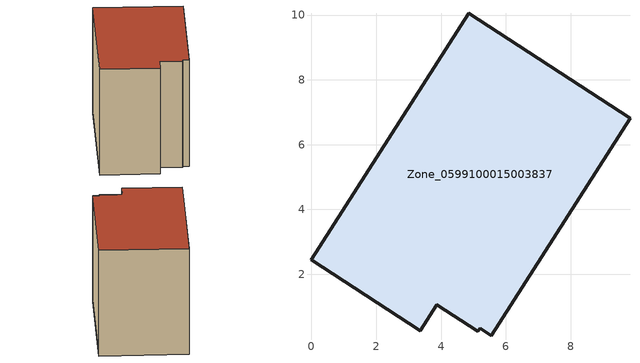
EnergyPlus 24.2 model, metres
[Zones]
Zone_0599100015003837
 floor ground (C_G): 4.86,10.06 9.83,6.82 5.55,0.1 5.21,0.33 5.13,0.23 3.87,1.05 3.35,0.26 0,2.45 z0.85
 wall outside (C_F): 9.83,6.82 4.86,10.06 0,2.45 3.35,0.26 3.87,1.05 5.13,0.23 5.21,0.33 5.55,0.1 9.83,6.82 z0.85:8.64
 roof outside (C_R): 5.55,0.1 9.83,6.82 4.86,10.06 0,2.45 3.35,0.26 3.87,1.05 5.13,0.23 5.21,0.33 z8.64
[BUILDING]
Pand.0599100015003837: North Axis=0; Terrain=City; Loads Convergence Tolerance Value=0.04; Temperature Convergence Tolerance Value=0.4; Solar Distribution=FullExterior; Maximum Number of Warmup Days=25; Minimum Number of Warmup Days=1
[Site:Location]
Rotterdam.The.Hague.AP_ZH_NLD Design_Conditions: Latitude=51.96; Longitude=4.45; Time Zone=1; Elevation=-4.5
[SITE:GROUNDTEMPERATURE:BUILDINGSURFACE]
18, 18, 18, 18, 18, 18, 18, 18, 18, 18, 18, 18
[MATERIAL] Thermal Absorptance=0.9; Solar Absorptance=0.7; Visible Absorptance=0.7
Name | Roughness | Thickness | Conductivity | Density | Specific Heat
G.TI.1965-1974 | MediumSmooth | 0.15 | 0.882353 | 540 | 1210
F.TI.1965-1974 | Rough | 0.3 | 0.697674 | 1920 | 840
R.TI.1965-1974 | MediumRough | 0.2 | 0.232558 | 1500 | 1000
[CONSTRUCTION]
C_G: G.TI.1965-1974
C_F: F.TI.1965-1974
C_R: R.TI.1965-1974
[ZONE]
Zone_0599100015003837: Type=1; Multiplier=1; Ceiling Height=Autocalculate; Volume=Autocalculate; Floor Area=autocalculate; Part of Total Floor Area=Yes
[ZONEINFILTRATION:DESIGNFLOWRATE]
Infil_Zone_0599100015003837: Zone or ZoneList or Space or SpaceList=Zone_0599100015003837; Schedule=AlwaysOn; Design Flow Rate Calculation Method=Flow/Area; Flow Rate per Floor Area=0.003; Constant Term Coefficient=1; Temperature Term Coefficient=0; Velocity Term Coefficient=0; Velocity Squared Term Coefficient=0
[HVACTEMPLATE:ZONE:IDEALLOADSAIRSYSTEM]
Zone_0599100015003837: Maximum Heating Supply Air Temperature=50; Minimum Cooling Supply Air Temperature=13; Maximum Heating Supply Air Humidity Ratio=0.0156; Minimum Cooling Supply Air Humidity Ratio=0.0077; Heating Limit=NoLimit; Cooling Limit=NoLimit; Dehumidification Control Type=ConstantSensibleHeatRatio; Cooling Sensible Heat Ratio=0.7; Dehumidification Setpoint=60; Humidification Control Type=None; Humidification Setpoint=30; Outdoor Air Method=None; Outdoor Air Flow Rate per Person=0.00944; Outdoor Air Flow Rate per Zone Floor Area=0; Outdoor Air Flow Rate per Zone=0; Demand Controlled Ventilation Type=None; Outdoor Air Economizer Type=NoEconomizer; Heat Recovery Type=None; Sensible Heat Recovery Effectiveness=0.7; Latent Heat Recovery Effectiveness=0.65
[ZONECONTROL:THERMOSTAT]
ThermostatControl_Zone_0599100015003837: Zone or ZoneList=Zone_0599100015003837; Control Type Schedule=DualSetpointControlType; Control 1=Thermostat_Zone_0599100015003837; Temperature Difference Between Cutout And Setpoint=0
[THERMOSTATSETPOINT:DUALSETPOINT]
Thermostat_Zone_0599100015003837: Heating Setpoint Temperature Schedule=HeatingSetpoint_Zone_0599100015003837; Cooling Setpoint Temperature Schedule=CoolingSetpoint_Zone_0599100015003837
[SCHEDULE:COMPACT]
HeatingSetpoint_Zone_0599100015003837: Through: 12/31, For: AllDays, Until: 24:00, 21
CoolingSetpoint_Zone_0599100015003837: Through: 12/31, For: AllDays, Until: 24:00, 24
DualSetpointControlType: Through: 12/31, For: AllDays, Until: 24:00, 4
AlwaysOn: Through: 12/31, For: AllDays, Until: 24:00, 1
